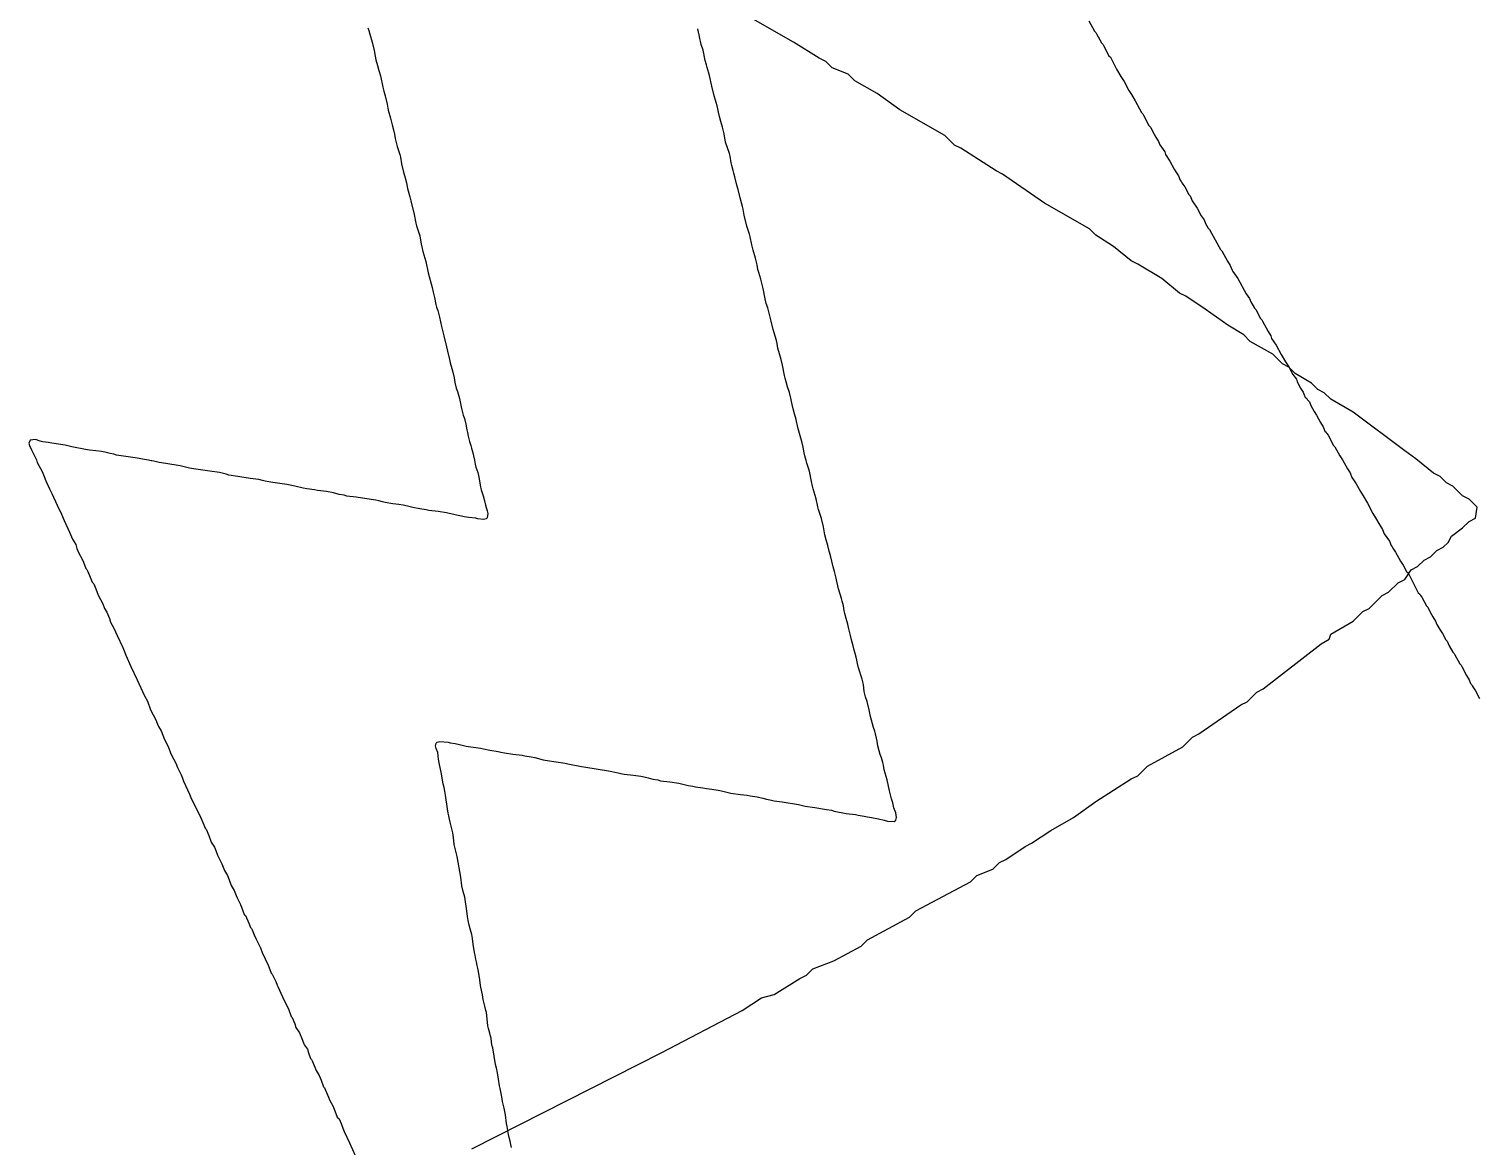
# Model space of a CAD drawing. Header units: inches. Extents: x 0 to 276, y 0 to 124.
# Drawn here: x 91.598 to 93.963, y 6.021 to 7.844 of the extents above; entities that cross this region are included whole.
import ezdxf

# ---------------------------------------------------------------- set-up
doc = ezdxf.new("R2010")
doc.units = ezdxf.units.IN
doc.layers.add('Bottom Overlay', color=54, linetype='Continuous')
doc.layers.add('Top Overlay', color=2, linetype='Continuous')

msp = doc.modelspace()

# ---------------------------------------------------------------- linework, layer by layer
at = {"layer": 'Bottom Overlay'}
for p, q in [((93.3282, 7.857), (93.3372, 7.8401)), ((92.1516, 7.8457), (92.1528, 7.8412)), ((92.1528, 7.8412), (92.1545, 7.835)), ((92.1545, 7.835), (92.1584, 7.8221)), ((92.6908, 7.8384), (92.6897, 7.844)), ((92.692, 7.8339), (92.6908, 7.8384)), ((92.6931, 7.8283), (92.692, 7.8339)), ((92.6942, 7.8238), (92.6931, 7.8283)), ((93.3372, 7.8401), (93.3395, 7.8379)), ((93.3395, 7.8379), (93.3406, 7.8356)), ((93.3406, 7.8356), (93.3485, 7.821)), ((92.1584, 7.8221), (92.1618, 7.8086)), ((92.1618, 7.8086), (92.1634, 7.7991)), ((92.6953, 7.8182), (92.6942, 7.8238)), ((92.6987, 7.8092), (92.6953, 7.8182)), ((92.7021, 7.7923), (92.6987, 7.8092)), ((93.3485, 7.821), (93.3507, 7.8188)), ((93.3507, 7.8188), (93.3518, 7.8165)), ((93.3518, 7.8165), (93.3608, 7.7996)), ((92.1634, 7.7991), (92.1646, 7.7934)), ((92.1646, 7.7934), (92.1674, 7.7839)), ((92.1674, 7.7839), (92.1696, 7.776)), ((92.7038, 7.785), (92.7021, 7.7923)), ((92.7049, 7.7805), (92.7038, 7.785)), ((92.7088, 7.7676), (92.7049, 7.7805)), ((93.3608, 7.7996), (93.3631, 7.7974)), ((93.3631, 7.7974), (93.3732, 7.7783)), ((92.1696, 7.776), (92.1719, 7.767)), ((92.1719, 7.767), (92.1758, 7.7485)), ((92.7128, 7.7501), (92.7088, 7.7676)), ((93.3732, 7.7783), (93.38, 7.7659)), ((93.38, 7.7659), (93.3856, 7.758)), ((93.3856, 7.758), (93.3935, 7.7434)), ((92.1758, 7.7485), (92.1775, 7.7423)), ((92.1775, 7.7423), (92.1798, 7.7344)), ((92.1798, 7.7344), (92.1831, 7.7209)), ((92.7161, 7.7366), (92.7128, 7.7501)), ((92.7201, 7.7237), (92.7161, 7.7366)), ((93.3935, 7.7434), (93.3979, 7.7367)), ((93.3979, 7.7367), (93.4036, 7.7266)), ((92.1831, 7.7209), (92.1848, 7.7113)), ((92.1848, 7.7113), (92.1882, 7.6979)), ((92.7212, 7.7181), (92.7201, 7.7237)), ((92.7223, 7.7136), (92.7212, 7.7181)), ((92.7234, 7.708), (92.7223, 7.7136)), ((93.4036, 7.7266), (93.4137, 7.7074)), ((92.1882, 7.6979), (92.1899, 7.6917)), ((92.1899, 7.6917), (92.191, 7.6872)), ((92.191, 7.6872), (92.1932, 7.6793)), ((92.7251, 7.7007), (92.7234, 7.708)), ((92.7274, 7.6928), (92.7251, 7.7007)), ((92.7302, 7.6832), (92.7274, 7.6928)), ((93.4137, 7.7074), (93.4159, 7.7052)), ((93.4159, 7.7052), (93.4171, 7.7029)), ((93.4171, 7.7029), (93.4261, 7.6861)), ((93.4261, 7.6861), (93.4294, 7.6827)), ((92.1932, 7.6793), (92.1949, 7.672)), ((92.1949, 7.672), (92.1961, 7.6652)), ((92.1961, 7.6652), (92.1994, 7.6517)), ((92.7319, 7.677), (92.7302, 7.6832)), ((92.733, 7.6726), (92.7319, 7.677)), ((92.7352, 7.6591), (92.733, 7.6726)), ((93.4294, 7.6827), (93.4317, 7.6771)), ((93.4317, 7.6771), (93.4373, 7.667)), ((93.4373, 7.667), (93.4418, 7.6602)), ((92.1994, 7.6517), (92.2034, 7.6388)), ((92.2034, 7.6388), (92.2045, 7.6343)), ((92.7381, 7.6495), (92.7352, 7.6591)), ((92.7414, 7.6405), (92.7381, 7.6495)), ((92.7426, 7.636), (92.7414, 7.6405)), ((93.4418, 7.6602), (93.4441, 7.6546)), ((93.4441, 7.6546), (93.4519, 7.6433)), ((93.4519, 7.6433), (93.453, 7.6388)), ((93.453, 7.6388), (93.4604, 7.6282)), ((92.2045, 7.6343), (92.2062, 7.6236)), ((92.2062, 7.6236), (92.2096, 7.6101)), ((92.7442, 7.6253), (92.7426, 7.636)), ((92.7454, 7.6208), (92.7442, 7.6253)), ((92.7476, 7.613), (92.7454, 7.6208)), ((93.4604, 7.6282), (93.4671, 7.6147)), ((93.4671, 7.6147), (93.4699, 7.6107)), ((92.2096, 7.6101), (92.2124, 7.6006)), ((92.2124, 7.6006), (92.2146, 7.5927)), ((92.2146, 7.5927), (92.2163, 7.5832)), ((92.7487, 7.6085), (92.7476, 7.613)), ((92.7504, 7.6023), (92.7487, 7.6085)), ((92.7538, 7.5888), (92.7504, 7.6023)), ((93.4699, 7.6107), (93.4744, 7.604)), ((93.4744, 7.604), (93.4772, 7.5967)), ((93.4772, 7.5967), (93.4789, 7.595)), ((93.4789, 7.595), (93.48, 7.5927)), ((93.48, 7.5927), (93.4845, 7.586)), ((92.2163, 7.5832), (92.2197, 7.5697)), ((92.2197, 7.5697), (92.2214, 7.5635)), ((92.7555, 7.5815), (92.7538, 7.5888)), ((92.7589, 7.568), (92.7555, 7.5815)), ((92.7611, 7.5601), (92.7589, 7.568)), ((93.4845, 7.586), (93.4913, 7.5736)), ((93.4913, 7.5736), (93.4935, 7.5714)), ((93.4935, 7.5714), (93.4958, 7.5658)), ((92.2214, 7.5635), (92.227, 7.541)), ((92.7628, 7.5539), (92.7611, 7.5601)), ((92.7639, 7.5494), (92.7628, 7.5539)), ((92.7656, 7.5399), (92.7639, 7.5494)), ((93.4958, 7.5658), (93.4969, 7.5635)), ((93.4969, 7.5635), (93.5048, 7.5511)), ((93.5048, 7.5511), (93.5115, 7.5388)), ((92.227, 7.541), (92.2298, 7.5269)), ((92.2298, 7.5269), (92.2309, 7.5224)), ((92.2309, 7.5224), (92.236, 7.5061)), ((92.7701, 7.5219), (92.7656, 7.5399)), ((92.774, 7.5089), (92.7701, 7.5219)), ((93.5115, 7.5388), (93.516, 7.532)), ((93.516, 7.532), (93.5183, 7.5264)), ((93.5183, 7.5264), (93.5228, 7.5185)), ((92.236, 7.5061), (92.2382, 7.4926)), ((92.7752, 7.5044), (92.774, 7.5089)), ((92.778, 7.4915), (92.7752, 7.5044)), ((93.5228, 7.5185), (93.525, 7.5163)), ((93.525, 7.5163), (93.534, 7.4994)), ((93.534, 7.4994), (93.543, 7.4837)), ((92.2382, 7.4926), (92.2394, 7.4881)), ((92.2394, 7.4881), (92.241, 7.4808)), ((92.241, 7.4808), (92.2461, 7.4645)), ((92.7802, 7.4825), (92.778, 7.4915)), ((92.7842, 7.4696), (92.7802, 7.4825)), ((93.543, 7.4837), (93.5453, 7.4814)), ((93.5453, 7.4814), (93.5543, 7.4646)), ((92.2461, 7.4645), (92.25, 7.446)), ((92.7858, 7.4634), (92.7842, 7.4696)), ((92.787, 7.4589), (92.7858, 7.4634)), ((92.7881, 7.451), (92.787, 7.4589)), ((92.7892, 7.4465), (92.7881, 7.451)), ((93.5543, 7.4646), (93.5587, 7.4578)), ((93.5587, 7.4578), (93.5621, 7.4499)), ((93.5621, 7.4499), (93.5632, 7.4477)), ((92.25, 7.446), (92.2545, 7.428)), ((92.2545, 7.428), (92.2562, 7.4218)), ((92.7926, 7.4353), (92.7892, 7.4465)), ((92.7943, 7.4291), (92.7926, 7.4353)), ((92.7965, 7.4201), (92.7943, 7.4291)), ((93.5632, 7.4477), (93.5711, 7.4364)), ((93.5711, 7.4364), (93.5846, 7.4117)), ((92.2562, 7.4218), (92.2579, 7.4145)), ((92.2579, 7.4145), (92.2602, 7.4055)), ((92.2602, 7.4055), (92.2624, 7.3942)), ((92.7999, 7.4032), (92.7965, 7.4201)), ((92.8016, 7.3959), (92.7999, 7.4032)), ((93.5846, 7.4117), (93.5902, 7.4038)), ((93.5902, 7.4038), (93.5925, 7.3982)), ((92.2624, 7.3942), (92.2635, 7.3897)), ((92.2635, 7.3897), (92.2658, 7.3841)), ((92.2658, 7.3841), (92.2675, 7.3779)), ((92.8044, 7.3886), (92.8016, 7.3959)), ((92.8055, 7.3841), (92.8044, 7.3886)), ((92.8095, 7.3667), (92.8055, 7.3841)), ((93.5925, 7.3982), (93.5981, 7.3881)), ((93.5981, 7.3881), (93.6004, 7.3858)), ((93.6004, 7.3858), (93.6082, 7.3712)), ((92.2675, 7.3779), (92.2686, 7.3734)), ((92.2686, 7.3734), (92.2697, 7.3656)), ((92.2697, 7.3656), (92.2714, 7.3583)), ((92.2714, 7.3583), (92.2736, 7.3493)), ((92.8128, 7.3532), (92.8095, 7.3667)), ((93.6082, 7.3712), (93.6105, 7.369)), ((93.6105, 7.369), (93.6116, 7.3667)), ((93.6116, 7.3667), (93.6206, 7.3499)), ((92.2736, 7.3493), (92.2753, 7.3431)), ((92.2753, 7.3431), (92.2798, 7.3251)), ((92.8185, 7.3352), (92.8128, 7.3532)), ((92.8196, 7.3307), (92.8185, 7.3352)), ((92.8207, 7.3228), (92.8196, 7.3307)), ((93.6206, 7.3499), (93.6251, 7.3431)), ((93.6251, 7.3431), (93.6262, 7.3386)), ((93.6262, 7.3386), (93.6335, 7.3279)), ((92.2798, 7.3251), (92.2815, 7.3178)), ((92.2815, 7.3178), (92.2849, 7.3043)), ((92.823, 7.3138), (92.8207, 7.3228)), ((92.8258, 7.3043), (92.823, 7.3138)), ((93.6335, 7.3279), (93.642, 7.3127)), ((93.642, 7.3127), (93.6487, 7.3004)), ((92.2849, 7.3043), (92.286, 7.2987)), ((92.286, 7.2987), (92.2883, 7.2897)), ((92.2883, 7.2897), (92.29, 7.2835)), ((92.29, 7.2835), (92.2922, 7.2745)), ((92.828, 7.2953), (92.8258, 7.3043)), ((92.8314, 7.2784), (92.828, 7.2953)), ((93.6487, 7.3004), (93.6543, 7.2925)), ((93.6543, 7.2925), (93.6611, 7.2801)), ((92.2922, 7.2745), (92.2933, 7.2666)), ((92.2933, 7.2666), (92.2956, 7.2576)), ((92.8325, 7.2739), (92.8314, 7.2784)), ((92.8342, 7.2677), (92.8325, 7.2739)), ((92.8364, 7.2599), (92.8342, 7.2677)), ((92.8393, 7.2503), (92.8364, 7.2599)), ((93.6611, 7.2801), (93.6667, 7.2723)), ((93.6667, 7.2723), (93.6678, 7.2678)), ((93.6678, 7.2678), (93.6734, 7.2576)), ((92.2956, 7.2576), (92.2978, 7.252)), ((92.2978, 7.252), (92.3012, 7.2408)), ((92.3012, 7.2408), (92.3029, 7.2301)), ((92.8415, 7.2413), (92.8393, 7.2503)), ((92.8426, 7.2357), (92.8415, 7.2413)), ((93.6734, 7.2576), (93.6779, 7.2509)), ((93.6779, 7.2509), (93.6802, 7.2453)), ((93.6802, 7.2453), (93.6813, 7.243)), ((93.6813, 7.243), (93.6836, 7.2408)), ((93.6836, 7.2408), (93.6847, 7.2385)), ((93.6847, 7.2385), (93.6881, 7.2352)), ((92.3029, 7.2301), (92.304, 7.2244)), ((92.304, 7.2244), (92.3051, 7.2199)), ((92.3051, 7.2199), (92.3068, 7.2138)), ((92.3068, 7.2138), (92.3091, 7.2081)), ((92.8438, 7.2312), (92.8426, 7.2357)), ((92.8454, 7.2239), (92.8438, 7.2312)), ((92.8477, 7.216), (92.8454, 7.2239)), ((92.8505, 7.2065), (92.8477, 7.216)), ((93.6881, 7.2352), (93.6903, 7.2295)), ((93.6903, 7.2295), (93.6959, 7.2194)), ((93.6959, 7.2194), (93.6993, 7.2138)), ((93.6993, 7.2138), (93.7061, 7.2014)), ((92.3091, 7.2081), (92.3113, 7.1991)), ((92.3113, 7.1991), (92.313, 7.1896)), ((92.313, 7.1896), (92.3141, 7.1851)), ((92.8533, 7.1935), (92.8505, 7.2065)), ((92.8567, 7.18), (92.8533, 7.1935)), ((93.7061, 7.2014), (93.7106, 7.1947)), ((93.7106, 7.1947), (93.7134, 7.1874)), ((91.6001, 7.1727), (91.5984, 7.1677)), ((91.5984, 7.1677), (91.5995, 7.1643)), ((91.6091, 7.1738), (91.6001, 7.1727)), ((91.6164, 7.171), (91.6091, 7.1738)), ((91.6209, 7.1699), (91.6164, 7.171)), ((91.6299, 7.1688), (91.6209, 7.1699)), ((91.6355, 7.1677), (91.6299, 7.1688)), ((91.6574, 7.1648), (91.6355, 7.1677)), ((92.3141, 7.1851), (92.3153, 7.1795)), ((92.3153, 7.1795), (92.3175, 7.1705)), ((92.3175, 7.1705), (92.3192, 7.1643)), ((92.8595, 7.1705), (92.8567, 7.18)), ((92.8617, 7.1615), (92.8595, 7.1705)), ((93.7134, 7.1874), (93.7151, 7.1857)), ((93.7151, 7.1857), (93.7162, 7.1834)), ((93.7162, 7.1834), (93.7184, 7.1812)), ((93.7184, 7.1812), (93.7274, 7.1643)), ((91.5995, 7.1643), (91.6023, 7.157)), ((91.6023, 7.157), (91.6108, 7.1407)), ((91.6619, 7.1637), (91.6574, 7.1648)), ((91.6681, 7.162), (91.6619, 7.1637)), ((91.6906, 7.1575), (91.6681, 7.162)), ((91.6974, 7.1564), (91.6906, 7.1575)), ((91.7075, 7.1553), (91.6974, 7.1564)), ((91.7165, 7.1542), (91.7075, 7.1553)), ((91.7221, 7.153), (91.7165, 7.1542)), ((91.7311, 7.1508), (91.7221, 7.153)), ((91.7367, 7.1497), (91.7311, 7.1508)), ((91.7412, 7.1485), (91.7367, 7.1497)), ((91.7716, 7.144), (91.7412, 7.1485)), ((91.7783, 7.1429), (91.7716, 7.144)), ((91.7839, 7.1418), (91.7783, 7.1429)), ((91.7935, 7.1401), (91.7839, 7.1418)), ((92.3192, 7.1643), (92.3203, 7.1598)), ((92.3203, 7.1598), (92.3226, 7.1519)), ((92.3226, 7.1519), (92.3237, 7.1474)), ((92.3237, 7.1474), (92.3254, 7.1401)), ((92.8634, 7.1519), (92.8617, 7.1615)), ((92.8646, 7.1474), (92.8634, 7.1519)), ((92.8668, 7.1395), (92.8646, 7.1474)), ((93.7274, 7.1643), (93.7297, 7.1621)), ((93.7297, 7.1621), (93.7375, 7.1474)), ((93.7375, 7.1474), (93.742, 7.1407)), ((91.6108, 7.1407), (91.6119, 7.1362)), ((91.6119, 7.1362), (91.6198, 7.1216)), ((91.6198, 7.1216), (91.6231, 7.1137)), ((91.798, 7.139), (91.7935, 7.1401)), ((91.7991, 7.139), (91.798, 7.139)), ((91.8019, 7.1384), (91.7991, 7.139)), ((91.8109, 7.1362), (91.8019, 7.1384)), ((91.8216, 7.1345), (91.8109, 7.1362)), ((91.8452, 7.1311), (91.8216, 7.1345)), ((91.8497, 7.13), (91.8452, 7.1311)), ((91.8559, 7.1283), (91.8497, 7.13)), ((91.8604, 7.1272), (91.8559, 7.1283)), ((91.8671, 7.1261), (91.8604, 7.1272)), ((91.8936, 7.1221), (91.8671, 7.1261)), ((91.9093, 7.1199), (91.8936, 7.1221)), ((91.9138, 7.1187), (91.9093, 7.1199)), ((91.92, 7.1171), (91.9138, 7.1187)), ((92.3254, 7.1401), (92.3265, 7.1334)), ((92.3265, 7.1334), (92.3276, 7.1289)), ((92.3276, 7.1289), (92.331, 7.1199)), ((92.331, 7.1199), (92.3321, 7.1154)), ((92.8679, 7.1351), (92.8668, 7.1395)), ((92.8719, 7.1221), (92.8679, 7.1351)), ((92.8752, 7.1053), (92.8719, 7.1221)), ((93.742, 7.1407), (93.7499, 7.1261)), ((93.7499, 7.1261), (93.7544, 7.1193)), ((93.7544, 7.1193), (93.7572, 7.112)), ((91.6231, 7.1137), (91.6259, 7.1064)), ((91.6259, 7.1064), (91.6321, 7.0934)), ((91.9245, 7.1159), (91.92, 7.1171)), ((91.9391, 7.1137), (91.9245, 7.1159)), ((91.9594, 7.1103), (91.9391, 7.1137)), ((91.9734, 7.1086), (91.9594, 7.1103)), ((91.9796, 7.1069), (91.9734, 7.1086)), ((91.9841, 7.1058), (91.9796, 7.1069)), ((91.9897, 7.1047), (91.9841, 7.1058)), ((91.9965, 7.1036), (91.9897, 7.1047)), ((92.019, 7.1002), (91.9965, 7.1036)), ((92.0324, 7.0979), (92.019, 7.1002)), ((92.0459, 7.0946), (92.0324, 7.0979)), ((92.0516, 7.0934), (92.0459, 7.0946)), ((92.3321, 7.1154), (92.3332, 7.1097)), ((92.3332, 7.1097), (92.3355, 7.0963)), ((92.3355, 7.0963), (92.3366, 7.0918)), ((92.8769, 7.0979), (92.8752, 7.1053)), ((92.8781, 7.0934), (92.8769, 7.0979)), ((93.7572, 7.112), (93.76, 7.1081)), ((93.76, 7.1081), (93.7645, 7.1013)), ((93.7645, 7.1013), (93.7713, 7.089)), ((91.6321, 7.0934), (91.6355, 7.0856)), ((91.6355, 7.0856), (91.6445, 7.0665)), ((92.0645, 7.0918), (92.0516, 7.0934)), ((92.069, 7.0906), (92.0645, 7.0918)), ((92.0842, 7.0889), (92.069, 7.0906)), ((92.0954, 7.0867), (92.0842, 7.0889)), ((92.1044, 7.0844), (92.0954, 7.0867)), ((92.1128, 7.0828), (92.1044, 7.0844)), ((92.1173, 7.0816), (92.1128, 7.0828)), ((92.1325, 7.08), (92.1173, 7.0816)), ((92.1567, 7.076), (92.1325, 7.08)), ((92.1646, 7.0749), (92.1567, 7.076)), ((92.1691, 7.0738), (92.1646, 7.0749)), ((92.1753, 7.0721), (92.1691, 7.0738)), ((92.1798, 7.071), (92.1753, 7.0721)), ((92.1921, 7.0687), (92.1798, 7.071)), ((92.3366, 7.0918), (92.3394, 7.0822)), ((92.3394, 7.0822), (92.3411, 7.076)), ((92.3411, 7.076), (92.3434, 7.067)), ((92.8831, 7.0771), (92.8781, 7.0934)), ((92.8859, 7.0642), (92.8831, 7.0771)), ((93.7713, 7.089), (93.7758, 7.0822)), ((93.7758, 7.0822), (93.7825, 7.0699)), ((91.6445, 7.0665), (91.6512, 7.0518)), ((91.6512, 7.0518), (91.6557, 7.0417)), ((92.2022, 7.0676), (92.1921, 7.0687)), ((92.209, 7.0665), (92.2022, 7.0676)), ((92.2202, 7.0642), (92.209, 7.0665)), ((92.2247, 7.0631), (92.2202, 7.0642)), ((92.236, 7.0608), (92.2247, 7.0631)), ((92.2467, 7.0591), (92.236, 7.0608)), ((92.2512, 7.058), (92.2467, 7.0591)), ((92.2663, 7.0563), (92.2512, 7.058)), ((92.2798, 7.0541), (92.2663, 7.0563)), ((92.2843, 7.053), (92.2798, 7.0541)), ((92.2916, 7.0513), (92.2843, 7.053)), ((92.2961, 7.0502), (92.2916, 7.0513)), ((92.304, 7.049), (92.2961, 7.0502)), ((92.3085, 7.0479), (92.304, 7.049)), ((92.3164, 7.0468), (92.3085, 7.0479)), ((92.3434, 7.067), (92.3462, 7.0575)), ((92.3462, 7.0575), (92.3473, 7.053)), ((92.3473, 7.053), (92.3462, 7.0462)), ((92.8871, 7.0597), (92.8859, 7.0642)), ((92.8915, 7.0451), (92.8871, 7.0597)), ((93.7825, 7.0699), (93.7915, 7.053)), ((93.7915, 7.053), (93.796, 7.0462)), ((91.6557, 7.0417), (91.6647, 7.0226)), ((92.3276, 7.0457), (92.3164, 7.0468)), ((92.331, 7.0445), (92.3276, 7.0457)), ((92.34, 7.0434), (92.331, 7.0445)), ((92.3445, 7.0445), (92.34, 7.0434)), ((92.3462, 7.0462), (92.3445, 7.0445)), ((92.8949, 7.0316), (92.8915, 7.0451)), ((92.8972, 7.0181), (92.8949, 7.0316)), ((93.796, 7.0462), (93.8028, 7.0339)), ((93.8028, 7.0339), (93.8073, 7.0271)), ((93.8073, 7.0271), (93.8101, 7.0198)), ((91.6647, 7.0226), (91.6676, 7.0153)), ((91.6676, 7.0153), (91.6692, 7.0114)), ((91.6692, 7.0114), (91.6749, 7.0024)), ((91.6749, 7.0024), (91.6765, 6.9962)), ((92.8994, 7.0102), (92.8972, 7.0181)), ((92.9022, 7.0007), (92.8994, 7.0102)), ((92.9045, 6.9917), (92.9022, 7.0007)), ((93.8101, 7.0198), (93.8185, 7.008)), ((93.8185, 7.008), (93.8213, 7.0007)), ((93.8213, 7.0007), (93.823, 6.999)), ((91.6765, 6.9962), (91.6788, 6.9906)), ((91.6788, 6.9906), (91.6861, 6.9765)), ((91.6861, 6.9765), (91.6889, 6.9692)), ((92.9062, 6.9844), (92.9045, 6.9917)), ((92.9107, 6.9664), (92.9062, 6.9844)), ((93.823, 6.999), (93.8241, 6.9968)), ((93.8241, 6.9968), (93.8286, 6.99)), ((93.8286, 6.99), (93.8365, 6.9754)), ((91.6889, 6.9692), (91.6912, 6.9636)), ((91.6912, 6.9636), (91.6929, 6.9619)), ((91.6929, 6.9619), (91.694, 6.9596)), ((91.694, 6.9596), (91.6974, 6.9518)), ((92.9129, 6.9585), (92.9107, 6.9664)), ((92.914, 6.954), (92.9129, 6.9585)), ((92.9157, 6.9478), (92.914, 6.954)), ((93.8365, 6.9754), (93.841, 6.9687)), ((93.841, 6.9687), (93.8466, 6.9585)), ((93.8466, 6.9585), (93.8489, 6.9563)), ((93.8489, 6.9563), (93.8657, 6.9237)), ((91.6974, 6.9518), (91.7013, 6.9411)), ((91.7013, 6.9411), (91.7041, 6.9383)), ((91.7041, 6.9383), (91.7075, 6.9304)), ((91.7075, 6.9304), (91.7114, 6.9197)), ((92.9168, 6.9422), (92.9157, 6.9478)), ((92.9185, 6.9349), (92.9168, 6.9422)), ((92.9197, 6.9304), (92.9185, 6.9349)), ((92.9242, 6.9147), (92.9197, 6.9304)), ((91.7114, 6.9197), (91.7187, 6.9057)), ((91.7187, 6.9057), (91.7215, 6.8983)), ((92.9253, 6.9102), (92.9242, 6.9147)), ((92.9275, 6.9023), (92.9253, 6.9102)), ((93.8657, 6.9237), (93.868, 6.9214)), ((93.868, 6.9214), (93.8691, 6.9192)), ((93.8691, 6.9192), (93.8714, 6.9169)), ((93.8714, 6.9169), (93.8792, 6.9023)), ((91.7215, 6.8983), (91.7255, 6.8922)), ((91.7255, 6.8922), (91.73, 6.882)), ((91.73, 6.882), (91.7316, 6.8759)), ((92.9287, 6.8944), (92.9275, 6.9023)), ((92.9298, 6.8899), (92.9287, 6.8944)), ((92.932, 6.882), (92.9298, 6.8899)), ((92.9348, 6.8725), (92.932, 6.882)), ((93.8792, 6.9023), (93.8815, 6.9001)), ((93.8815, 6.9001), (93.8848, 6.8922)), ((93.8848, 6.8922), (93.8893, 6.8843)), ((93.8893, 6.8843), (93.8938, 6.8776)), ((91.7316, 6.8759), (91.7367, 6.8663)), ((91.7367, 6.8663), (91.7423, 6.8539)), ((92.936, 6.8669), (92.9348, 6.8725)), ((92.9388, 6.8539), (92.936, 6.8669)), ((93.8938, 6.8776), (93.8961, 6.872)), ((93.8961, 6.872), (93.9006, 6.8641)), ((93.9006, 6.8641), (93.9051, 6.8573)), ((91.7423, 6.8539), (91.7513, 6.8348)), ((91.7513, 6.8348), (91.7536, 6.8292)), ((92.941, 6.8449), (92.9388, 6.8539)), ((92.9433, 6.8371), (92.941, 6.8449)), ((92.9444, 6.8326), (92.9433, 6.8371)), ((93.9051, 6.8573), (93.9107, 6.8472)), ((93.9107, 6.8472), (93.913, 6.845)), ((93.913, 6.845), (93.9163, 6.8371)), ((93.9163, 6.8371), (93.922, 6.827)), ((91.7536, 6.8292), (91.7564, 6.8219)), ((91.7564, 6.8219), (91.7648, 6.8033)), ((92.9466, 6.8247), (92.9444, 6.8326)), ((92.9483, 6.8185), (92.9466, 6.8247)), ((92.9495, 6.814), (92.9483, 6.8185)), ((92.9506, 6.8084), (92.9495, 6.814)), ((93.922, 6.827), (93.9242, 6.8247)), ((93.9242, 6.8247), (93.9253, 6.8225)), ((93.9253, 6.8225), (93.9332, 6.8079)), ((91.7648, 6.8033), (91.7749, 6.782)), ((92.9523, 6.8011), (92.9506, 6.8084)), ((92.9579, 6.7831), (92.9523, 6.8011)), ((93.9332, 6.8079), (93.9354, 6.8056)), ((93.9354, 6.8056), (93.9366, 6.8034)), ((93.9366, 6.8034), (93.9444, 6.7887)), ((93.9444, 6.7887), (93.9489, 6.782)), ((91.7749, 6.782), (91.7839, 6.7628)), ((92.9601, 6.7741), (92.9579, 6.7831)), ((92.9613, 6.7628), (92.9601, 6.7741)), ((93.9489, 6.782), (93.9506, 6.7758)), ((93.9506, 6.7758), (93.9523, 6.7741)), ((93.9523, 6.7741), (93.9534, 6.7719)), ((93.9534, 6.7719), (93.9591, 6.764)), ((93.9591, 6.764), (93.9658, 6.7516)), ((91.7839, 6.7628), (91.7867, 6.7555)), ((91.7867, 6.7555), (91.7918, 6.7471)), ((91.7918, 6.7471), (91.7969, 6.733)), ((92.9635, 6.7539), (92.9613, 6.7628)), ((92.9663, 6.7465), (92.9635, 6.7539)), ((92.9697, 6.733), (92.9663, 6.7465)), ((91.7969, 6.733), (91.8053, 6.7167)), ((91.8053, 6.7167), (91.8081, 6.7094)), ((92.9719, 6.7218), (92.9697, 6.733)), ((92.9764, 6.7038), (92.9719, 6.7218)), ((91.8081, 6.7094), (91.8098, 6.7055)), ((91.8098, 6.7055), (91.8143, 6.6988)), ((91.8143, 6.6988), (91.8194, 6.6847)), ((92.9787, 6.6982), (92.9764, 6.7038)), ((92.9798, 6.6937), (92.9787, 6.6982)), ((92.9815, 6.6864), (92.9798, 6.6937)), ((91.8194, 6.6847), (91.8255, 6.6729)), ((91.8255, 6.6729), (91.8278, 6.6673)), ((92.2618, 6.674), (92.263, 6.6785)), ((92.263, 6.6695), (92.2618, 6.674)), ((92.263, 6.6785), (92.2647, 6.6802)), ((92.2658, 6.6633), (92.263, 6.6695)), ((92.2647, 6.6802), (92.2691, 6.6813)), ((92.2691, 6.6813), (92.2826, 6.6802)), ((92.2826, 6.6802), (92.286, 6.6791)), ((92.286, 6.6791), (92.2939, 6.6779)), ((92.2939, 6.6779), (92.3012, 6.6763)), ((92.3012, 6.6763), (92.3074, 6.6746)), ((92.3074, 6.6746), (92.3119, 6.6735)), ((92.3119, 6.6735), (92.3355, 6.6701)), ((92.3355, 6.6701), (92.34, 6.669)), ((92.34, 6.669), (92.3507, 6.6673)), ((92.9826, 6.6819), (92.9815, 6.6864)), ((92.9838, 6.674), (92.9826, 6.6819)), ((92.986, 6.6661), (92.9838, 6.674)), ((91.8278, 6.6673), (91.8306, 6.66)), ((91.8306, 6.66), (91.8379, 6.6459)), ((91.8379, 6.6459), (91.8407, 6.6386)), ((92.2669, 6.6521), (92.2658, 6.6633)), ((92.268, 6.6465), (92.2669, 6.6521)), ((92.2697, 6.6358), (92.268, 6.6465)), ((92.3507, 6.6673), (92.3642, 6.665)), ((92.3642, 6.665), (92.3687, 6.6639)), ((92.3687, 6.6639), (92.3743, 6.6628)), ((92.3743, 6.6628), (92.3878, 6.6605)), ((92.3878, 6.6605), (92.403, 6.6588)), ((92.403, 6.6588), (92.4075, 6.6577)), ((92.4075, 6.6577), (92.4181, 6.656)), ((92.4181, 6.656), (92.4238, 6.6549)), ((92.4238, 6.6549), (92.4373, 6.6515)), ((92.4373, 6.6515), (92.444, 6.6504)), ((92.444, 6.6504), (92.4732, 6.6459)), ((92.4732, 6.6459), (92.4777, 6.6448)), ((92.9877, 6.66), (92.986, 6.6661)), ((92.9899, 6.6543), (92.9877, 6.66)), ((92.9916, 6.647), (92.9899, 6.6543)), ((92.9928, 6.6425), (92.9916, 6.647)), ((91.8407, 6.6386), (91.8469, 6.6268)), ((91.8469, 6.6268), (91.8492, 6.6212)), ((92.2708, 6.6313), (92.2697, 6.6358)), ((92.2742, 6.6122), (92.2708, 6.6313)), ((92.4777, 6.6448), (92.5002, 6.6403)), ((92.5002, 6.6403), (92.507, 6.6392)), ((92.507, 6.6392), (92.5441, 6.6335)), ((92.5441, 6.6335), (92.5497, 6.6324)), ((92.5497, 6.6324), (92.5542, 6.6313)), ((92.5542, 6.6313), (92.5598, 6.6302)), ((92.5598, 6.6302), (92.5643, 6.629)), ((92.5643, 6.629), (92.5699, 6.6279)), ((92.5699, 6.6279), (92.5851, 6.6262)), ((92.5851, 6.6262), (92.5969, 6.6245)), ((92.5969, 6.6245), (92.6026, 6.6234)), ((92.6026, 6.6234), (92.6087, 6.6217)), ((92.6087, 6.6217), (92.6166, 6.6195)), ((92.9939, 6.6347), (92.9928, 6.6425)), ((92.9989, 6.6184), (92.9939, 6.6347)), ((91.8492, 6.6212), (91.8503, 6.6167)), ((91.8503, 6.6167), (91.8604, 6.5953)), ((92.2759, 6.606), (92.2742, 6.6122)), ((92.277, 6.6004), (92.2759, 6.606)), ((92.2781, 6.5936), (92.277, 6.6004)), ((92.6166, 6.6195), (92.6245, 6.6184)), ((92.6245, 6.6184), (92.629, 6.6172)), ((92.629, 6.6172), (92.6442, 6.6155)), ((92.6442, 6.6155), (92.6588, 6.6133)), ((92.6588, 6.6133), (92.6678, 6.611)), ((92.6678, 6.611), (92.674, 6.6094)), ((92.674, 6.6094), (92.6818, 6.6082)), ((92.6818, 6.6082), (92.6863, 6.6071)), ((92.6863, 6.6071), (92.6981, 6.6054)), ((92.6981, 6.6054), (92.7038, 6.6043)), ((92.7038, 6.6043), (92.7128, 6.6032)), ((92.7128, 6.6032), (92.7229, 6.602)), ((92.7229, 6.602), (92.7285, 6.6009)), ((92.7285, 6.6009), (92.733, 6.5998)), ((92.733, 6.5998), (92.7392, 6.5981)), ((92.7392, 6.5981), (92.7437, 6.597)), ((93.0029, 6.6009), (92.9989, 6.6184)), ((93.0062, 6.5874), (93.0029, 6.6009)), ((91.8604, 6.5953), (91.8627, 6.5897)), ((91.8627, 6.5897), (91.8716, 6.5706)), ((92.2815, 6.5711), (92.2781, 6.5936)), ((92.7437, 6.597), (92.7594, 6.5947)), ((92.7594, 6.5947), (92.7707, 6.5936)), ((92.7707, 6.5936), (92.7752, 6.5925)), ((92.7752, 6.5925), (92.787, 6.5908)), ((92.787, 6.5908), (92.796, 6.5886)), ((92.796, 6.5886), (92.8022, 6.5869)), ((92.8022, 6.5869), (92.81, 6.5857)), ((92.81, 6.5857), (92.8145, 6.5846)), ((92.8145, 6.5846), (92.8275, 6.5829)), ((92.8275, 6.5829), (92.8544, 6.5784)), ((92.8544, 6.5784), (92.8606, 6.5767)), ((92.8606, 6.5767), (92.8651, 6.5756)), ((92.8651, 6.5756), (92.8809, 6.5734)), ((93.0079, 6.5812), (93.0062, 6.5874)), ((93.0096, 6.5728), (93.0079, 6.5812)), ((91.8716, 6.5706), (91.8773, 6.5604)), ((91.8773, 6.5604), (91.8806, 6.5526)), ((91.8806, 6.5526), (91.8835, 6.5453)), ((92.2826, 6.5644), (92.2815, 6.5711)), ((92.2838, 6.5599), (92.2826, 6.5644)), ((92.2849, 6.5543), (92.2838, 6.5599)), ((92.286, 6.5498), (92.2849, 6.5543)), ((92.8809, 6.5734), (92.9, 6.57)), ((92.9, 6.57), (92.9079, 6.5689)), ((92.9079, 6.5689), (92.9124, 6.5677)), ((92.9124, 6.5677), (92.932, 6.5638)), ((92.932, 6.5638), (92.9472, 6.5621)), ((92.9472, 6.5621), (92.9517, 6.561)), ((92.9517, 6.561), (92.9613, 6.5593)), ((92.9613, 6.5593), (92.9669, 6.5582)), ((92.9669, 6.5582), (92.9736, 6.5571)), ((92.9736, 6.5571), (92.9849, 6.5548)), ((92.9849, 6.5548), (92.9939, 6.5526)), ((92.9939, 6.5526), (92.9995, 6.5514)), ((92.9995, 6.5514), (93.0102, 6.5509)), ((93.013, 6.5649), (93.0096, 6.5728)), ((93.0102, 6.5509), (93.013, 6.5526)), ((93.0141, 6.5571), (93.013, 6.5649)), ((93.013, 6.5526), (93.0141, 6.5571)), ((91.8835, 6.5453), (91.8857, 6.5396)), ((91.8857, 6.5396), (91.8874, 6.538)), ((91.8874, 6.538), (91.8919, 6.5278)), ((91.8919, 6.5278), (91.8958, 6.5171)), ((92.29, 6.5323), (92.286, 6.5498)), ((92.2911, 6.5245), (92.29, 6.5323)), ((91.8958, 6.5171), (91.9009, 6.5087)), ((91.9009, 6.5087), (91.9031, 6.5031)), ((91.9031, 6.5031), (91.9059, 6.4958)), ((92.2922, 6.5132), (92.2911, 6.5245)), ((92.2945, 6.5042), (92.2922, 6.5132)), ((92.2961, 6.498), (92.2945, 6.5042)), ((91.9059, 6.4958), (91.9133, 6.4817)), ((91.9133, 6.4817), (91.9172, 6.471)), ((92.2973, 6.4935), (92.2961, 6.498)), ((92.3029, 6.4598), (92.2973, 6.4935)), ((91.9172, 6.471), (91.9222, 6.4626)), ((91.9222, 6.4626), (91.9251, 6.4553)), ((92.3046, 6.4457), (92.3029, 6.4598)), ((91.9251, 6.4553), (91.9284, 6.4463)), ((91.9284, 6.4463), (91.9335, 6.4379)), ((91.9335, 6.4379), (91.9374, 6.4272)), ((92.3068, 6.4367), (92.3046, 6.4457)), ((92.3096, 6.4272), (92.3068, 6.4367)), ((91.9374, 6.4272), (91.9436, 6.4154)), ((91.9436, 6.4154), (91.9475, 6.4047)), ((92.313, 6.4047), (92.3096, 6.4272)), ((91.9475, 6.4047), (91.9498, 6.3991)), ((91.9498, 6.3991), (91.9515, 6.3974)), ((91.9515, 6.3974), (91.9571, 6.385)), ((91.9571, 6.385), (91.9599, 6.3777)), ((92.3141, 6.3957), (92.313, 6.4047)), ((92.3153, 6.389), (92.3141, 6.3957)), ((92.3169, 6.3816), (92.3153, 6.389)), ((91.9599, 6.3777), (91.9616, 6.376)), ((91.9616, 6.376), (91.9627, 6.3738)), ((91.9627, 6.3738), (91.9661, 6.3659)), ((91.9661, 6.3659), (91.9689, 6.3586)), ((92.3186, 6.3755), (92.3169, 6.3816)), ((92.3209, 6.3665), (92.3186, 6.3755)), ((92.322, 6.3597), (92.3209, 6.3665)), ((91.9689, 6.3586), (91.9762, 6.3445)), ((91.9762, 6.3445), (91.979, 6.3372)), ((92.3231, 6.3507), (92.322, 6.3597)), ((92.3254, 6.3372), (92.3231, 6.3507)), ((91.979, 6.3372), (91.9886, 6.3164)), ((91.9886, 6.3164), (91.9914, 6.3091)), ((92.3265, 6.3327), (92.3254, 6.3372)), ((92.3276, 6.326), (92.3265, 6.3327)), ((92.3287, 6.3215), (92.3276, 6.326)), ((92.3299, 6.3159), (92.3287, 6.3215)), ((92.331, 6.3114), (92.3299, 6.3159)), ((91.9914, 6.3091), (91.9937, 6.3035)), ((91.9937, 6.3035), (91.9953, 6.3018)), ((91.9953, 6.3018), (91.9965, 6.2996)), ((91.9965, 6.2996), (92.001, 6.2894)), ((92.3321, 6.3057), (92.331, 6.3114)), ((92.3344, 6.2923), (92.3321, 6.3057)), ((92.3355, 6.2833), (92.3344, 6.2923)), ((92.001, 6.2894), (92.0032, 6.2838)), ((92.0032, 6.2838), (92.0043, 6.2816)), ((92.0043, 6.2816), (92.0122, 6.2647)), ((92.3372, 6.2726), (92.3355, 6.2833)), ((92.3383, 6.2681), (92.3372, 6.2726)), ((92.3394, 6.2602), (92.3383, 6.2681)), ((92.0122, 6.2647), (92.0223, 6.2433)), ((92.0223, 6.2433), (92.0263, 6.2327)), ((92.3411, 6.254), (92.3394, 6.2602)), ((92.3422, 6.2495), (92.3411, 6.254)), ((92.3439, 6.2422), (92.3422, 6.2495)), ((92.0263, 6.2327), (92.0279, 6.231)), ((92.0279, 6.231), (92.0324, 6.2208)), ((92.0324, 6.2208), (92.0341, 6.2147)), ((92.3451, 6.2388), (92.3439, 6.2422)), ((92.3462, 6.2287), (92.3451, 6.2388)), ((92.3473, 6.2175), (92.3462, 6.2287)), ((92.0341, 6.2147), (92.0398, 6.2057)), ((92.0398, 6.2057), (92.0448, 6.1939)), ((92.3484, 6.213), (92.3473, 6.2175)), ((92.3507, 6.2051), (92.3484, 6.213)), ((92.3518, 6.2006), (92.3507, 6.2051)), ((92.3529, 6.1972), (92.3518, 6.2006)), ((92.354, 6.186), (92.3529, 6.1972)), ((92.0448, 6.1939), (92.0471, 6.1882)), ((92.0471, 6.1882), (92.0482, 6.186)), ((92.0482, 6.186), (92.0527, 6.1792)), ((92.0527, 6.1792), (92.0544, 6.1731)), ((92.0544, 6.1731), (92.0577, 6.1641)), ((92.3552, 6.1815), (92.354, 6.186)), ((92.3597, 6.1545), (92.3552, 6.1815)), ((92.0577, 6.1641), (92.0594, 6.1624)), ((92.0594, 6.1624), (92.0606, 6.1601)), ((92.0606, 6.1601), (92.0651, 6.15)), ((92.0651, 6.15), (92.0673, 6.1444)), ((92.3614, 6.1483), (92.3597, 6.1545)), ((92.3625, 6.1438), (92.3614, 6.1483)), ((92.0673, 6.1444), (92.0718, 6.1365)), ((92.0718, 6.1365), (92.0752, 6.1286)), ((92.0752, 6.1286), (92.0791, 6.118)), ((92.3647, 6.1303), (92.3625, 6.1438)), ((92.3664, 6.1196), (92.3647, 6.1303)), ((92.0791, 6.118), (92.0808, 6.1163)), ((92.0808, 6.1163), (92.0842, 6.1084)), ((92.0842, 6.1084), (92.087, 6.1011)), ((92.087, 6.1011), (92.0892, 6.0955)), ((92.3675, 6.1151), (92.3664, 6.1196)), ((92.3698, 6.1017), (92.3675, 6.1151)), ((92.3709, 6.0938), (92.3698, 6.1017)), ((92.0892, 6.0955), (92.0943, 6.087)), ((92.0943, 6.087), (92.0965, 6.0814)), ((92.0965, 6.0814), (92.0994, 6.0741)), ((92.3726, 6.0876), (92.3709, 6.0938)), ((92.3737, 6.0831), (92.3726, 6.0876)), ((92.376, 6.0719), (92.3737, 6.0831)), ((92.0994, 6.0741), (92.1016, 6.0685)), ((92.1016, 6.0685), (92.1044, 6.0657)), ((92.1044, 6.0657), (92.1078, 6.0578)), ((92.1078, 6.0578), (92.1106, 6.0505)), ((92.3777, 6.0578), (92.376, 6.0719)), ((92.3788, 6.0533), (92.3777, 6.0578)), ((92.1106, 6.0505), (92.1128, 6.0449)), ((92.1128, 6.0449), (92.1213, 6.0263)), ((92.381, 6.0398), (92.3788, 6.0533)), ((92.3822, 6.0353), (92.381, 6.0398)), ((92.3838, 6.0291), (92.3822, 6.0353)), ((92.1213, 6.0263), (92.1314, 6.0049)), ((92.385, 6.0235), (92.3838, 6.0291)), ((92.3861, 6.019), (92.385, 6.0235))]:
    msp.add_line(p, q, dxfattribs=at)
at = {"layer": 'Top Overlay'}
for p, q in [((92.8461, 7.8222), (92.7726, 7.8641)), ((92.8881, 7.7959), (92.8461, 7.8222)), ((92.8986, 7.7907), (92.8881, 7.7959)), ((92.9091, 7.7802), (92.8986, 7.7907)), ((92.9354, 7.7697), (92.9091, 7.7802)), ((92.9459, 7.7592), (92.9354, 7.7697)), ((92.9826, 7.7382), (92.9459, 7.7592)), ((93.0194, 7.7119), (92.9826, 7.7382)), ((93.0928, 7.6699), (93.0194, 7.7119)), ((93.1086, 7.6542), (93.0928, 7.6699)), ((93.1191, 7.6489), (93.1086, 7.6542)), ((93.1768, 7.6122), (93.1191, 7.6489)), ((93.1873, 7.6069), (93.1768, 7.6122)), ((93.2556, 7.5597), (93.1873, 7.6069)), ((93.3291, 7.5177), (93.2556, 7.5597)), ((93.3396, 7.5072), (93.3291, 7.5177)), ((93.3684, 7.4888), (93.3396, 7.5072)), ((93.3973, 7.4652), (93.3684, 7.4888)), ((93.4078, 7.46), (93.3973, 7.4652)), ((93.4472, 7.4363), (93.4078, 7.46)), ((93.476, 7.4127), (93.4472, 7.4363)), ((93.4865, 7.4075), (93.476, 7.4127)), ((93.518, 7.3865), (93.4865, 7.4075)), ((93.5548, 7.3602), (93.518, 7.3865)), ((93.581, 7.3445), (93.5548, 7.3602)), ((93.5915, 7.334), (93.581, 7.3445)), ((93.6283, 7.313), (93.5915, 7.334)), ((93.644, 7.2972), (93.6283, 7.313)), ((93.6545, 7.292), (93.644, 7.2972)), ((93.665, 7.2815), (93.6545, 7.292)), ((93.6912, 7.2657), (93.665, 7.2815)), ((93.7017, 7.2552), (93.6912, 7.2657)), ((93.7122, 7.25), (93.7017, 7.2552)), ((93.7227, 7.2395), (93.7122, 7.25)), ((93.7595, 7.2185), (93.7227, 7.2395)), ((93.8435, 7.1555), (93.7595, 7.2185)), ((93.8618, 7.1424), (93.8435, 7.1555)), ((93.8907, 7.1188), (93.8618, 7.1424)), ((93.9012, 7.1135), (93.8907, 7.1188)), ((93.9117, 7.103), (93.9012, 7.1135)), ((93.9222, 7.0978), (93.9117, 7.103)), ((93.938, 7.082), (93.9222, 7.0978)), ((93.9485, 7.0768), (93.938, 7.082)), ((93.9616, 7.0637), (93.9485, 7.0768)), ((93.959, 7.0453), (93.9616, 7.0637)), ((93.9196, 7.0164), (93.938, 7.0295)), ((93.938, 7.0295), (93.9485, 7.04)), ((93.9485, 7.04), (93.959, 7.0453)), ((93.9065, 6.998), (93.9143, 7.0059)), ((93.9143, 7.0059), (93.9196, 7.0164)), ((93.8645, 6.9665), (93.875, 6.977)), ((93.875, 6.977), (93.8855, 6.9823)), ((93.8855, 6.9823), (93.896, 6.9928)), ((93.896, 6.9928), (93.9065, 6.998)), ((93.8435, 6.9455), (93.854, 6.9613)), ((93.854, 6.9613), (93.8645, 6.9665)), ((93.8172, 6.9246), (93.833, 6.9403)), ((93.833, 6.9403), (93.8435, 6.9455)), ((93.7857, 6.8983), (93.8067, 6.9193)), ((93.8067, 6.9193), (93.8172, 6.9246)), ((93.7595, 6.8773), (93.7752, 6.8931)), ((93.7752, 6.8931), (93.7857, 6.8983)), ((93.7227, 6.8563), (93.7595, 6.8773)), ((93.6125, 6.7671), (93.707, 6.8406)), ((93.707, 6.8406), (93.7201, 6.8484)), ((93.7201, 6.8484), (93.7227, 6.8563)), ((93.602, 6.7618), (93.6125, 6.7671)), ((93.5075, 6.6936), (93.5758, 6.7408)), ((93.5758, 6.7408), (93.5863, 6.7461)), ((93.5863, 6.7461), (93.602, 6.7618)), ((93.497, 6.6883), (93.5075, 6.6936)), ((93.4235, 6.6411), (93.4813, 6.6726)), ((93.4813, 6.6726), (93.497, 6.6883)), ((93.3973, 6.6201), (93.4078, 6.6254)), ((93.4078, 6.6254), (93.4235, 6.6411)), ((93.3396, 6.5834), (93.3973, 6.6201)), ((93.3028, 6.5571), (93.3396, 6.5834)), ((93.2661, 6.5361), (93.3028, 6.5571)), ((93.2346, 6.5151), (93.2661, 6.5361)), ((93.1926, 6.4889), (93.2241, 6.5099)), ((93.2241, 6.5099), (93.2346, 6.5151)), ((93.1716, 6.4731), (93.1821, 6.4836)), ((93.1821, 6.4836), (93.1926, 6.4889)), ((93.1348, 6.4521), (93.1453, 6.4626)), ((93.1453, 6.4626), (93.1716, 6.4731)), ((93.0456, 6.4049), (93.1348, 6.4521)), ((92.9669, 6.3576), (93.0351, 6.3944)), ((93.0351, 6.3944), (93.0456, 6.4049)), ((92.9117, 6.3235), (92.9564, 6.3471)), ((92.9564, 6.3471), (92.9669, 6.3576)), ((92.8776, 6.3104), (92.9117, 6.3235)), ((92.8146, 6.2684), (92.8566, 6.2947)), ((92.8566, 6.2947), (92.8671, 6.2999)), ((92.8671, 6.2999), (92.8776, 6.3104)), ((92.7936, 6.2632), (92.8146, 6.2684)), ((92.7622, 6.2422), (92.7936, 6.2632)), ((92.6309, 6.1739), (92.7622, 6.2422)), ((92.3212, 6.0165), (92.6309, 6.1739))]:
    msp.add_line(p, q, dxfattribs=at)

doc.saveas('drawing.dxf')
